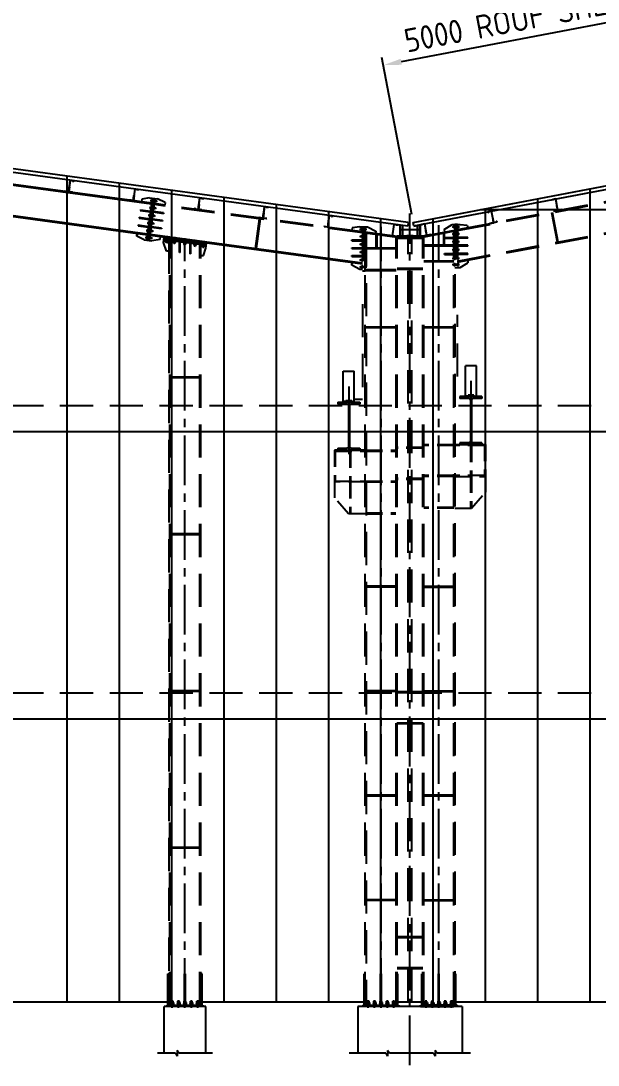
# Model space of a CAD drawing. Header units: millimetres. Extents: x -1055 to 11244, y -20673 to 2560.
# Drawn here: x 1347.6 to 1458, y 2239.3 to 2439.1 of the extents above; entities that cross this region are included whole.
import ezdxf

# ---------------------------------------------------------------- set-up
doc = ezdxf.new("R2010")
doc.units = ezdxf.units.MM
doc.linetypes.add('CENTER2', pattern=[28.575, 19.05, -3.175, 3.175, -3.175])
doc.linetypes.add('DASHED2', pattern=[9.525, 6.35, -3.175])
doc.layers.add('MAIN-1', color=7, linetype='Continuous')
doc.layers.add('MAIN-2', color=7, linetype='Continuous')
doc.styles.add('ACISOTS', font='isocp.shx')
doc.styles.get("Standard").update_dxf_attribs({"font": 'arial.ttf'})
doc.dimstyles.new('ISO-25', dxfattribs={"dimtxt": 4, "dimasz": 3.5, "dimexe": 1.5, "dimexo": 1.5, "dimgap": 1.5, "dimtad": 1, "dimtxsty": 'Standard', "dimcen": 0, "dimadec": 0, "dimazin": 0, "dimtfac": 1, "dimtmove": 0, "dimatfit": 3, "dimfxl": 1, "dimarcsym": 0})

# ---------------------------------------------------------------- blocks, each defined once
blk = doc.blocks.new('A$7E962D341D1C8')
for p, q in [((0, 921), (420.5, 921)), ((0, 921), (0, 884.4)), ((0, 884.4), (175.45, 884.4)), ((199.55, 860.3), (199.55, 60.7)), ((220.95, 860.3), (220.95, 60.7)), ((245.05, 884.4), (420.5, 884.4)), ((420.5, 921), (420.5, 884.4)), ((0, 36.6), (175.45, 36.6)), ((0, 36.6), (0, 0)), ((0, 0), (420.5, 0)), ((245.05, 36.6), (420.5, 36.6)), ((420.5, 36.6), (420.5, 0))]:
    blk.add_line(p, q)
at = {"extrusion": (0, 0, -1)}
for centre, start, end in [((-175.45, 860.3), 90, 180), ((-245.05, 860.3), 0, 90), ((-175.45, 60.7), 180, 270), ((-245.05, 60.7), 270, 0)]:
    blk.add_arc(centre, 24.1, start, end, dxfattribs=at)
blk = doc.blocks.new('A$7E962F10107A')
for p, q in [((60, 2.5), (60, 225)), ((60, 225), (122.5, 225)), ((62.5, 0), (62.5, 222.5)), ((62.5, 222.5), (120, 222.5)), ((120, 205), (120, 222.5)), ((120, 205), (122.5, 205)), ((122.5, 205), (122.5, 225)), ((0, 0), (0, 20)), ((0, 20), (2.5, 20)), ((0, 0), (62.5, 0)), ((2.5, 20), (2.5, 2.5)), ((2.5, 2.5), (60, 2.5))]:
    blk.add_line(p, q)
blk = doc.blocks.new('A$7E961A1012233E5')
for p, q in [((0, 0.53), (6.46, 0.53)), ((6.46, 0.53), (6.79, 1.06)), ((6.79, 1.06), (6.79, 0)), ((7.11, 0.53), (6.79, 0)), ((7.11, 0.53), (15.55, 0.53)), ((15.55, 0.53), (15.88, 1.06)), ((15.88, 1.06), (15.88, 0)), ((16.21, 0.53), (15.88, 0)), ((16.21, 0.53), (23.22, 0.53))]:
    blk.add_line(p, q)
blk = doc.blocks.new('A$7E96312C93C9')
at = {"layer": 'MAIN-1'}
for p, q in [((1, 46), (0, 44)), ((0, 44), (0, 23)), ((0, 23), (0, 2)), ((1, 0), (0, 2)), ((2, 46), (1, 46)), ((1, 46), (1, 46)), ((1, 46), (1, 46)), ((1, 46), (1, 46)), ((1, 46), (1, 46)), ((1, 46), (1, 46)), ((1, 46), (1, 46)), ((1, 42), (2, 43)), ((1, 41), (1, 42)), ((1, 40), (1, 41)), ((1, 38), (1, 40)), ((1, 37), (1, 38)), ((1, 36), (1, 37)), ((1, 35), (1, 36)), ((1, 34), (1, 35)), ((1, 33), (1, 34)), ((1, 32), (1, 33)), ((1, 31), (1, 32)), ((1, 29), (1, 31)), ((1, 28), (1, 29)), ((1, 27), (1, 28)), ((2, 26), (1, 27)), ((1, 19), (2, 20)), ((1, 18), (1, 19)), ((1, 17), (1, 18)), ((1, 15), (1, 17)), ((1, 14), (1, 15)), ((1, 13), (1, 14)), ((1, 12), (1, 13)), ((1, 11), (1, 12)), ((1, 10), (1, 11)), ((1, 9), (1, 10)), ((1, 8), (1, 9)), ((1, 6), (1, 8)), ((1, 5), (1, 6)), ((1, 4), (1, 5)), ((2, 3), (1, 4)), ((1, 0), (1, 0)), ((1, 0), (1, 0)), ((1, 0), (1, 0)), ((1, 0), (1, 0)), ((1, 0), (1, 0)), ((1, 0), (1, 0)), ((1, 0), (2, 0)), ((2, 45), (2, 46)), ((2, 46), (2, 46)), ((2, 46), (2, 46)), ((2, 46), (22, 46)), ((2, 43), (2, 45)), ((2, 24), (2, 26)), ((2, 23), (2, 24)), ((2, 23), (22, 23)), ((2, 22), (2, 23)), ((2, 20), (2, 22)), ((2, 1), (2, 3)), ((2, 0), (2, 1)), ((2, 0), (22, 0)), ((2, 0), (2, 0)), ((2, 0), (2, 0)), ((23, 46), (22, 46)), ((22, 46), (22, 46)), ((22, 46), (22, 46)), ((22, 46), (22, 45)), ((22, 45), (22, 43)), ((22, 43), (23, 42)), ((23, 27), (22, 26)), ((22, 26), (22, 24)), ((22, 24), (22, 23)), ((22, 23), (22, 22)), ((22, 22), (22, 20)), ((22, 20), (23, 19)), ((23, 4), (22, 3)), ((22, 3), (22, 1)), ((22, 1), (22, 0)), ((22, 0), (22, 0)), ((22, 0), (22, 0)), ((22, 0), (23, 0)), ((23, 46), (23, 46)), ((23, 46), (23, 46)), ((23, 46), (23, 46)), ((23, 46), (23, 46)), ((23, 46), (23, 46)), ((23, 46), (23, 46)), ((24, 44), (23, 46)), ((23, 42), (23, 41)), ((23, 41), (23, 40)), ((23, 40), (23, 38)), ((23, 38), (23, 37)), ((23, 37), (23, 36)), ((23, 36), (23, 35)), ((23, 35), (23, 34)), ((23, 34), (23, 33)), ((23, 33), (23, 32)), ((23, 32), (23, 31)), ((23, 31), (23, 29)), ((23, 29), (23, 28)), ((23, 28), (23, 27)), ((23, 19), (23, 18)), ((23, 18), (23, 17)), ((23, 17), (23, 15)), ((23, 15), (23, 14)), ((23, 14), (23, 13)), ((23, 13), (23, 12)), ((23, 12), (23, 11)), ((23, 11), (23, 10)), ((23, 10), (23, 9)), ((23, 9), (23, 8)), ((23, 8), (23, 6)), ((23, 6), (23, 5)), ((23, 5), (23, 4)), ((24, 2), (23, 0)), ((23, 0), (23, 0)), ((23, 0), (23, 0)), ((23, 0), (23, 0)), ((23, 0), (23, 0)), ((23, 0), (23, 0)), ((23, 0), (23, 0)), ((24, 23), (24, 44)), ((24, 2), (24, 23))]:
    blk.add_line(p, q, dxfattribs=at)
at = {"layer": 'MAIN-2'}
for p, q in [((2, 36), (0, 38)), ((0, 8), (2, 10)), ((2, 43), (1, 42)), ((1, 42), (1, 41)), ((1, 41), (1, 40)), ((1, 40), (1, 38)), ((1, 38), (1, 37)), ((1, 37), (1, 36)), ((1, 36), (1, 35)), ((1, 35), (1, 34)), ((1, 34), (1, 33)), ((1, 33), (1, 32)), ((1, 32), (1, 31)), ((1, 31), (1, 29)), ((1, 29), (1, 28)), ((1, 28), (1, 27)), ((1, 27), (2, 26)), ((2, 20), (1, 19)), ((1, 19), (1, 18)), ((1, 18), (1, 17)), ((1, 17), (1, 15)), ((1, 15), (1, 14)), ((1, 14), (1, 13)), ((1, 13), (1, 12)), ((1, 12), (1, 11)), ((1, 11), (1, 10)), ((1, 10), (1, 9)), ((1, 9), (1, 8)), ((1, 8), (1, 6)), ((1, 6), (1, 5)), ((1, 5), (1, 4)), ((1, 4), (2, 3)), ((2, 46), (2, 45)), ((2, 45), (2, 43)), ((2, 23), (2, 36)), ((22, 36), (2, 36)), ((2, 26), (2, 24)), ((2, 24), (2, 23)), ((2, 23), (2, 22)), ((2, 10), (2, 23)), ((2, 23), (22, 23)), ((2, 22), (2, 20)), ((22, 10), (2, 10)), ((2, 3), (2, 1)), ((2, 1), (2, 0)), ((22, 45), (22, 46)), ((22, 43), (22, 45)), ((23, 42), (22, 43)), ((24, 38), (22, 36)), ((22, 23), (22, 36)), ((22, 26), (23, 27)), ((22, 24), (22, 26)), ((22, 23), (22, 24)), ((22, 22), (22, 23)), ((22, 10), (22, 23)), ((22, 20), (22, 22)), ((23, 19), (22, 20)), ((22, 10), (24, 8)), ((22, 3), (23, 4)), ((22, 1), (22, 3)), ((22, 0), (22, 1)), ((23, 41), (23, 42)), ((23, 40), (23, 41)), ((23, 38), (23, 40)), ((23, 37), (23, 38)), ((23, 36), (23, 37)), ((23, 35), (23, 36)), ((23, 34), (23, 35)), ((23, 33), (23, 34)), ((23, 32), (23, 33)), ((23, 31), (23, 32)), ((23, 29), (23, 31)), ((23, 28), (23, 29)), ((23, 27), (23, 28)), ((23, 18), (23, 19)), ((23, 17), (23, 18)), ((23, 15), (23, 17)), ((23, 14), (23, 15)), ((23, 13), (23, 14)), ((23, 12), (23, 13)), ((23, 11), (23, 12)), ((23, 10), (23, 11)), ((23, 9), (23, 10)), ((23, 8), (23, 9)), ((23, 6), (23, 8)), ((23, 5), (23, 6)), ((23, 4), (23, 5))]:
    blk.add_line(p, q, dxfattribs=at)
blk = doc.blocks.new('A$7E961A102143C')
for p, q in [((1.29, 0.53), (1.29, 9.5)), ((9.29, 0.53), (9.29, 9.5)), ((0, 0.53), (6.46, 0.53)), ((6.46, 0.53), (6.79, 1.06)), ((6.79, 1.06), (6.79, 0)), ((7.11, 0.53), (6.79, 0)), ((7.11, 0.53), (10.57, 0.53))]:
    blk.add_line(p, q)
blk = doc.blocks.new('A$7E964C333BE')
for p, q in [((0, 0), (0, 1.5)), ((0, 1.5), (2, 1.5)), ((0, 0), (0.12, 0)), ((2, 1.38), (0.12, 1.38)), ((0.12, 0), (0.12, 1.38)), ((2, 1.5), (2, 1.38))]:
    blk.add_line(p, q)
blk = doc.blocks.new('A$7E9618111B23AC')
at = {"layer": 'MAIN-1'}
for p, q in [((0, 15), (4, 16)), ((0, 15), (1, 15)), ((0, 1), (0, 15)), ((1, 1), (0, 1)), ((4, 0), (0, 1)), ((1, 15), (1, 15)), ((1, 15), (1, 15)), ((1, 15), (2, 15)), ((2, 1), (1, 1)), ((1, 1), (1, 1)), ((1, 1), (1, 1)), ((2, 15), (2, 15)), ((2, 15), (3, 15)), ((3, 1), (2, 1)), ((2, 1), (2, 1)), ((3, 15), (3, 15)), ((3, 15), (4, 15)), ((4, 1), (3, 1)), ((3, 1), (3, 1)), ((31, 16), (4, 16)), ((4, 15), (4, 15)), ((4, 15), (5, 15)), ((5, 1), (4, 1)), ((4, 1), (4, 1)), ((4, 0), (31, 0)), ((5, 15), (5, 15)), ((5, 15), (5, 15)), ((5, 15), (6, 15)), ((6, 1), (5, 1)), ((5, 1), (5, 1)), ((5, 1), (5, 1)), ((6, 15), (6, 15)), ((6, 15), (7, 15)), ((7, 1), (6, 1)), ((6, 1), (6, 1)), ((7, 15), (7, 15)), ((7, 15), (8, 15)), ((8, 1), (7, 1)), ((7, 1), (7, 1)), ((8, 15), (8, 15)), ((8, 15), (9, 15)), ((9, 1), (8, 1)), ((8, 1), (8, 1)), ((9, 1), (9, 15)), ((9, 15), (10, 15)), ((10, 1), (9, 1)), ((10, 15), (11, 15)), ((11, 1), (10, 1)), ((11, 15), (12, 15)), ((12, 1), (11, 1)), ((12, 15), (13, 15)), ((13, 1), (12, 1)), ((13, 15), (13, 15)), ((13, 15), (14, 15)), ((14, 1), (13, 1)), ((13, 1), (13, 1)), ((14, 15), (15, 15)), ((15, 1), (14, 1)), ((15, 15), (16, 15)), ((16, 1), (15, 1)), ((16, 15), (17, 15)), ((17, 1), (16, 1)), ((17, 15), (18, 15)), ((18, 1), (17, 1)), ((18, 15), (19, 15)), ((19, 1), (18, 1)), ((19, 15), (19, 15)), ((19, 15), (20, 15)), ((20, 1), (19, 1)), ((19, 1), (19, 1)), ((20, 15), (21, 15)), ((21, 1), (20, 1)), ((21, 15), (22, 15)), ((22, 1), (21, 1)), ((22, 15), (23, 15)), ((23, 1), (22, 1)), ((23, 15), (24, 15)), ((24, 1), (23, 1)), ((24, 15), (25, 15)), ((25, 1), (24, 1)), ((25, 15), (26, 15)), ((26, 1), (25, 1)), ((26, 15), (26, 15)), ((26, 15), (27, 15)), ((26, 1), (26, 15)), ((27, 1), (26, 1)), ((26, 1), (26, 1)), ((27, 15), (27, 15)), ((27, 15), (28, 15)), ((28, 1), (27, 1)), ((27, 1), (27, 1)), ((28, 15), (28, 15)), ((28, 15), (29, 15)), ((29, 1), (28, 1)), ((28, 1), (28, 1)), ((29, 15), (29, 15)), ((29, 15), (30, 15)), ((30, 1), (29, 1)), ((29, 1), (29, 1)), ((30, 15), (30, 15)), ((30, 15), (31, 15)), ((31, 1), (30, 1)), ((30, 1), (30, 1)), ((31, 16), (35, 15)), ((31, 15), (31, 15)), ((31, 15), (31, 15)), ((31, 15), (32, 15)), ((35, 1), (31, 0)), ((32, 1), (31, 1)), ((31, 1), (31, 1)), ((31, 1), (31, 1)), ((32, 15), (32, 15)), ((32, 15), (33, 15)), ((33, 1), (32, 1)), ((32, 1), (32, 1)), ((33, 15), (33, 15)), ((33, 15), (34, 15)), ((34, 1), (33, 1)), ((33, 1), (33, 1)), ((34, 15), (34, 15)), ((34, 15), (35, 15)), ((35, 1), (34, 1)), ((34, 1), (34, 1)), ((35, 1), (35, 15))]:
    blk.add_line(p, q, dxfattribs=at)
at = {"layer": 'MAIN-2'}
for p, q in [((1, 15), (0, 15)), ((0, 1), (1, 1)), ((2, 15), (1, 15)), ((1, 15), (1, 15)), ((1, 15), (1, 15)), ((1, 1), (1, 1)), ((1, 1), (1, 1)), ((1, 1), (2, 1)), ((3, 15), (2, 15)), ((2, 15), (2, 15)), ((2, 1), (2, 1)), ((2, 1), (3, 1)), ((4, 15), (3, 15)), ((3, 15), (3, 15)), ((3, 1), (3, 1)), ((3, 1), (4, 1)), ((5, 15), (4, 15)), ((4, 15), (4, 15)), ((4, 1), (4, 1)), ((4, 1), (5, 1)), ((6, 15), (5, 15)), ((5, 15), (5, 15)), ((5, 15), (5, 15)), ((5, 1), (5, 1)), ((5, 1), (5, 1)), ((5, 1), (6, 1)), ((7, 15), (6, 15)), ((6, 15), (6, 15)), ((6, 1), (6, 1)), ((6, 1), (7, 1)), ((9, 15), (7, 16)), ((8, 15), (7, 15)), ((7, 15), (7, 15)), ((7, 0), (9, 1)), ((7, 1), (7, 1)), ((7, 1), (8, 1)), ((9, 15), (8, 15)), ((8, 15), (8, 15)), ((8, 1), (8, 1)), ((8, 1), (9, 1)), ((26, 15), (9, 15)), ((9, 1), (9, 15)), ((10, 15), (9, 15)), ((9, 15), (26, 15)), ((9, 1), (9, 15)), ((26, 1), (9, 1)), ((9, 1), (10, 1)), ((9, 1), (26, 1)), ((11, 15), (10, 15)), ((10, 1), (11, 1)), ((12, 15), (11, 15)), ((11, 1), (12, 1)), ((13, 15), (12, 15)), ((12, 1), (13, 1)), ((14, 15), (13, 15)), ((13, 15), (13, 15)), ((13, 1), (13, 1)), ((13, 1), (14, 1)), ((15, 15), (14, 15)), ((14, 1), (15, 1)), ((16, 15), (15, 15)), ((15, 1), (16, 1)), ((17, 15), (16, 15)), ((16, 1), (17, 1)), ((18, 15), (17, 15)), ((17, 1), (18, 1)), ((19, 15), (18, 15)), ((18, 1), (19, 1)), ((20, 15), (19, 15)), ((19, 15), (19, 15)), ((19, 1), (19, 1)), ((19, 1), (20, 1)), ((21, 15), (20, 15)), ((20, 1), (21, 1)), ((22, 15), (21, 15)), ((21, 1), (22, 1)), ((23, 15), (22, 15)), ((22, 1), (23, 1)), ((24, 15), (23, 15)), ((23, 1), (24, 1)), ((25, 15), (24, 15)), ((24, 1), (25, 1)), ((26, 15), (25, 15)), ((25, 1), (26, 1)), ((27, 16), (26, 15)), ((26, 15), (26, 1)), ((27, 15), (26, 15)), ((26, 15), (26, 15)), ((26, 1), (26, 15)), ((26, 1), (27, 0)), ((26, 1), (26, 1)), ((26, 1), (27, 1)), ((28, 15), (27, 15)), ((27, 15), (27, 15)), ((27, 1), (27, 1)), ((27, 1), (28, 1)), ((29, 15), (28, 15)), ((28, 15), (28, 15)), ((28, 1), (28, 1)), ((28, 1), (29, 1)), ((30, 15), (29, 15)), ((29, 15), (29, 15)), ((29, 1), (29, 1)), ((29, 1), (30, 1)), ((31, 15), (30, 15)), ((30, 15), (30, 15)), ((30, 1), (30, 1)), ((30, 1), (31, 1)), ((32, 15), (31, 15)), ((31, 15), (31, 15)), ((31, 15), (31, 15)), ((31, 1), (31, 1)), ((31, 1), (31, 1)), ((31, 1), (32, 1)), ((33, 15), (32, 15)), ((32, 15), (32, 15)), ((32, 1), (32, 1)), ((32, 1), (33, 1)), ((34, 15), (33, 15)), ((33, 15), (33, 15)), ((33, 1), (33, 1)), ((33, 1), (34, 1)), ((35, 15), (34, 15)), ((34, 15), (34, 15)), ((34, 1), (34, 1)), ((34, 1), (35, 1))]:
    blk.add_line(p, q, dxfattribs=at)
blk = doc.blocks.new('A$7E9618112B2D312')
at = {"layer": 'MAIN-1'}
for p, q in [((0, 32), (1, 35)), ((0, 32), (0, 33)), ((0, 33), (1, 33)), ((0, 31), (0, 32)), ((0, 32), (0, 32)), ((0, 32), (0, 32)), ((0, 32), (0, 30)), ((0, 30), (0, 31)), ((0, 31), (0, 31)), ((0, 30), (0, 17)), ((0, 29), (0, 30)), ((0, 30), (0, 30)), ((0, 28), (0, 29)), ((0, 29), (0, 29)), ((0, 29), (0, 29)), ((1, 27), (0, 28)), ((0, 28), (0, 28)), ((0, 22), (1, 23)), ((0, 21), (0, 22)), ((0, 20), (0, 21)), ((0, 21), (0, 21)), ((0, 19), (0, 20)), ((0, 18), (0, 19)), ((0, 17), (0, 18)), ((0, 16), (0, 17)), ((0, 17), (0, 4)), ((0, 15), (0, 16)), ((0, 16), (0, 16)), ((0, 14), (0, 15)), ((0, 13), (0, 14)), ((0, 12), (0, 13)), ((1, 11), (0, 12)), ((0, 6), (0, 7)), ((0, 7), (1, 7)), ((0, 5), (0, 6)), ((0, 6), (0, 6)), ((0, 6), (0, 6)), ((0, 4), (0, 5)), ((0, 5), (0, 5)), ((0, 4), (0, 2)), ((0, 3), (0, 4)), ((0, 4), (0, 4)), ((0, 2), (0, 3)), ((0, 3), (0, 3)), ((0, 3), (0, 3)), ((1, 0), (0, 2)), ((1, 1), (0, 2)), ((0, 2), (0, 2)), ((1, 34), (1, 35)), ((12, 35), (1, 35)), ((1, 33), (1, 34)), ((1, 34), (1, 34)), ((1, 26), (1, 27)), ((1, 27), (1, 27)), ((1, 25), (1, 26)), ((1, 26), (1, 26)), ((12, 26), (1, 26)), ((1, 24), (1, 25)), ((1, 23), (1, 24)), ((1, 10), (1, 11)), ((1, 11), (1, 11)), ((1, 9), (1, 10)), ((1, 8), (1, 9)), ((12, 9), (1, 9)), ((1, 7), (1, 8)), ((1, 8), (1, 8)), ((1, 0), (1, 1)), ((1, 1), (1, 1)), ((1, 0), (1, 0)), ((12, 0), (1, 0)), ((12, 26), (12, 35)), ((12, 31), (12, 32)), ((12, 31), (12, 31)), ((12, 31), (12, 3)), ((12, 31), (12, 3)), ((12, 9), (12, 26)), ((12, 0), (12, 9)), ((12, 3), (12, 3)), ((12, 3), (12, 3)), ((14, 27), (13, 27)), ((13, 27), (13, 17)), ((13, 17), (13, 7)), ((13, 7), (14, 7)), ((15, 26), (14, 27)), ((14, 27), (14, 7)), ((14, 7), (15, 9)), ((101, 27), (15, 27)), ((15, 27), (15, 7)), ((15, 7), (101, 7)), ((102, 26), (101, 27)), ((101, 27), (101, 7)), ((101, 7), (102, 9)), ((102, 26), (102, 9))]:
    blk.add_line(p, q, dxfattribs=at)
for centre, start, end in [((13, 28), 180, 270), ((13, 7), 90, 180)]:
    blk.add_arc(centre, 0.8, start, end, dxfattribs=at)
at = {"layer": 'MAIN-2'}
for p, q in [((1, 33), (0, 33)), ((0, 33), (0, 32)), ((0, 32), (0, 32)), ((0, 32), (0, 32)), ((0, 32), (0, 31)), ((0, 31), (0, 31)), ((0, 31), (0, 30)), ((0, 30), (0, 30)), ((0, 30), (0, 29)), ((0, 29), (0, 29)), ((0, 29), (0, 29)), ((0, 29), (0, 28)), ((0, 28), (0, 28)), ((0, 28), (1, 27)), ((1, 23), (0, 22)), ((0, 22), (0, 21)), ((0, 21), (0, 21)), ((0, 21), (0, 20)), ((0, 20), (0, 19)), ((0, 19), (0, 18)), ((0, 18), (0, 17)), ((0, 17), (0, 16)), ((0, 16), (0, 16)), ((0, 16), (0, 15)), ((0, 15), (0, 14)), ((0, 14), (0, 13)), ((0, 13), (0, 12)), ((0, 12), (1, 11)), ((1, 7), (0, 7)), ((0, 7), (0, 6)), ((0, 6), (0, 6)), ((0, 6), (0, 6)), ((0, 6), (0, 5)), ((0, 5), (0, 5)), ((0, 5), (0, 4)), ((0, 4), (0, 4)), ((0, 4), (0, 3)), ((0, 3), (0, 3)), ((0, 3), (0, 3)), ((0, 3), (0, 2)), ((0, 2), (0, 2)), ((0, 2), (1, 1)), ((1, 35), (1, 34)), ((1, 34), (1, 34)), ((1, 34), (1, 33)), ((1, 27), (1, 27)), ((1, 27), (1, 26)), ((1, 26), (1, 26)), ((1, 26), (1, 25)), ((12, 26), (1, 26)), ((1, 25), (1, 24)), ((1, 24), (1, 23)), ((1, 11), (1, 11)), ((1, 11), (1, 10)), ((1, 10), (1, 9)), ((1, 9), (1, 8)), ((12, 9), (1, 9)), ((1, 8), (1, 8)), ((1, 8), (1, 7)), ((1, 1), (1, 1)), ((1, 1), (1, 0)), ((1, 0), (1, 0)), ((12, 3), (12, 31)), ((13, 17), (13, 27)), ((13, 7), (13, 17)), ((14, 7), (14, 27)), ((101, 7), (101, 27))]:
    blk.add_line(p, q, dxfattribs=at)
blk = doc.blocks.new('A$7E9618112DD2D8')
for points in [[(16, 0), (12, 0), (12, 37), (16, 37)], [(69, 0), (66, 0), (66, 37), (69, 37)]]:
    blk.add_lwpolyline(points, close=True)
blk.add_blockref('A$7E9618112B2D312', (0, 1))
at = {"rotation": 90}
blk.add_blockref('A$7E9618111B23AC', (85, 1), dxfattribs=at)
blk = doc.blocks.new('A$7E96199382A383')
at = {"color": 3, "linetype": 'CENTER2', "ltscale": 0.25}
blk.add_line((1.21, 0.19), (0, 0.19), dxfattribs=at)
at = {"xscale": 0.01, "yscale": 0.01, "zscale": 0.01}
blk.add_blockref('A$7E9618112DD2D8', (0.09, 0), dxfattribs=at)
blk = doc.blocks.new('*D28813')
at = {"color": 0, "lineweight": -2}
for p, q in [((1471.48, 2411.34), (1465.75, 2441.41)), ((1462.6, 2439.28), (1420.36, 2431.24)), ((1422.36, 2401.99), (1416.64, 2432.06))]:
    blk.add_line(p, q, dxfattribs=at)
at = {"color": 0}
for points in [[(1462.71, 2438.71), (1462.49, 2439.86), (1466.03, 2439.94)], [(1420.25, 2431.81), (1420.46, 2430.67), (1416.92, 2430.59)]]:
    blk.add_solid(points, dxfattribs=at)
at = {"layer": 'Defpoints', "color": 0}
for p in [(1416.92, 2430.59), (1471.76, 2409.87), (1422.64, 2400.52)]:
    blk.add_point(p, dxfattribs=at)
at = {"color": 0, "insert": (1443.26, 2439.42), "char_height": 4.5, "attachment_point": 5, "rotation": 10.7807, "style": 'ACISOTS'}
blk.add_mtext('5000 ROOF SHEET', dxfattribs=at)

msp = doc.modelspace()

# ---------------------------------------------------------------- linework, layer by layer
for p, q in [((1421.689771, 2400.465533), (1274.484783, 2420.492496)), ((1421.600197, 2399.771287), (1274.484783, 2419.786693)), ((1372.607801, 2403.973837), (1274.732424, 2417.290018)), ((1372.633482, 2404.162598), (1274.734783, 2417.481952)), ((1371.833935, 2398.285838), (1274.734783, 2411.496412)), ((1371.808253, 2398.097077), (1274.734783, 2411.304157)), ((1370.718909, 2404.926895), (1370.651634, 2404.431441)), ((1372.217559, 2405.227996), (1370.72154, 2404.945264)), ((1371.673443, 2397.106206), (1372.768258, 2405.153219)), ((1371.921161, 2397.072503), (1373.015985, 2405.119582)), ((1372.168879, 2397.038801), (1373.263712, 2405.085944)), ((1372.217559, 2405.227996), (1373.703919, 2405.026171)), ((1372.713012, 2405.160721), (1373.208466, 2405.093446)), ((1375.178066, 2404.321007), (1373.703919, 2405.026171)), ((1375.177988, 2404.319937), (1375.110389, 2403.824527)), ((1370.448769, 2402.940363), (1370.427199, 2402.781823)), ((1370.427199, 2402.781823), (1372.408942, 2402.512203)), ((1370.448769, 2402.940363), (1372.430511, 2402.670742)), ((1374.88612, 2402.175176), (1372.904377, 2402.444797)), ((1374.90769, 2402.333716), (1372.925947, 2402.603337)), ((1374.90769, 2402.333716), (1374.88612, 2402.175176)), ((1370.051051, 2400.017094), (1370.029481, 2399.858554)), ((1370.029481, 2399.858554), (1372.011224, 2399.588933)), ((1370.051051, 2400.017094), (1372.032794, 2399.747473)), ((1370.24991, 2401.478728), (1370.22834, 2401.320189)), ((1370.22834, 2401.320189), (1372.210083, 2401.050568)), ((1370.24991, 2401.478728), (1372.231653, 2401.209108)), ((1374.509972, 2399.410447), (1372.528229, 2399.680068)), ((1374.687261, 2400.713542), (1372.705519, 2400.983163)), ((1374.708831, 2400.872081), (1372.727088, 2401.141702)), ((1374.708831, 2400.872081), (1374.687261, 2400.713542)), ((1392.47931, 2395.511199), (1393.250965, 2401.182946)), ((1392.63785, 2395.489629), (1393.409504, 2401.161376)), ((1419.915534, 2400.000489), (1419.912163, 2399.975718)), ((1420.090912, 2399.951398), (1419.912163, 2399.975718)), ((1420.090912, 2399.951398), (1420.090912, 2397.870506)), ((1420.120912, 2399.972547), (1420.120912, 2397.900506)), ((1423.918653, 2400.046469), (1424.123479, 2400.08547)), ((1423.918653, 2400.046469), (1423.918653, 2397.900506)), ((1423.948653, 2400.022182), (1424.123479, 2400.05547)), ((1423.948653, 2400.022182), (1423.948653, 2397.870506)), ((1424.123479, 2400.05547), (1424.117966, 2400.084421)), ((1369.755811, 2397.847048), (1369.826511, 2398.366698)), ((1369.823217, 2398.342492), (1369.755811, 2397.847048)), ((1369.755811, 2397.847048), (1369.823216, 2398.342483)), ((1371.177494, 2397.173681), (1369.755811, 2397.847048)), ((1412.924083, 2392.50317), (1372.303689, 2398.029672)), ((1412.924083, 2392.695425), (1372.32937, 2398.218433)), ((1374.488402, 2399.251907), (1372.50666, 2399.521528)), ((1374.218027, 2397.264616), (1374.285432, 2397.760051)), ((1374.509972, 2399.410447), (1374.488402, 2399.251907)), ((1423.918653, 2399.112735), (1420.120912, 2399.112735)), ((1423.918653, 2399.087735), (1420.120912, 2399.087735)), ((1422.619783, 2397.930506), (1421.419783, 2397.930506)), ((1421.419783, 2397.905506), (1421.419783, 2397.930506)), ((1422.619783, 2397.905506), (1422.619783, 2397.930506)), ((1371.177494, 2397.173681), (1372.663801, 2396.971465)), ((1374.218027, 2397.264616), (1372.664314, 2396.971396)), ((1374.865806, 2396.671877), (1375.000617, 2397.662749)), ((1375.424083, 2395.032503), (1374.865806, 2396.671877)), ((1383.036354, 2396.064861), (1374.933211, 2397.167313)), ((1383.070057, 2396.312579), (1374.966914, 2397.415031)), ((1377.925079, 2394.732081), (1377.925079, 2396.732081)), ((1378.085079, 2396.732081), (1377.925079, 2396.732081)), ((1378.085079, 2394.732081), (1378.085079, 2396.732081)), ((1379.884487, 2396.464641), (1379.884487, 2394.464641)), ((1379.884487, 2396.464641), (1380.044487, 2396.464641)), ((1380.044487, 2396.464641), (1380.044487, 2394.464641)), ((1382.968949, 2395.569425), (1383.103759, 2396.560297)), ((1421.669783, 2397.402744), (1422.369783, 2397.402744)), ((1375.924083, 2395.032503), (1375.424083, 2395.032503)), ((1378.085079, 2394.732081), (1377.925079, 2394.732081)), ((1380.044487, 2394.464641), (1379.884487, 2394.464641)), ((1382.045483, 2394.199671), (1382.545483, 2394.199671)), ((1382.545483, 2394.199671), (1382.968949, 2395.569425)), ((1375.728083, 2251.29247), (1332.241483, 2251.29247)), ((1382.984783, 2250.49247), (1374.984783, 2250.49247)), ((1413.253783, 2251.29247), (1382.241483, 2251.29247)), ((1412.019783, 2250.49247), (1412.019783, 2241.520226)), ((1432.019783, 2250.49247), (1412.019783, 2250.49247)), ((1424.298083, 2251.29247), (1419.715783, 2251.29247)), ((1461.823783, 2251.29247), (1430.811483, 2251.29247)), ((1432.019783, 2250.49247), (1432.019783, 2241.520226))]:
    msp.add_line(p, q)
at = {"color": 2}
for p, q in [((1422.642893, 2400.516128), (1527.554783, 2420.492496)), ((1422.773828, 2399.828482), (1527.554783, 2419.779919))]:
    msp.add_line(p, q, dxfattribs=at)
at = {"color": 2, "linetype": 'DASHED2'}
for p, q in [((1431.115483, 2399.126399), (1527.304783, 2417.441891)), ((1431.115483, 2398.932476), (1527.304783, 2417.247968)), ((1431.115483, 2393.08894), (1527.304783, 2411.404432)), ((1431.115483, 2392.895017), (1527.304783, 2411.210509)), ((1412.924083, 2398.680965), (1372.8812, 2404.128895)), ((1412.924083, 2398.48871), (1373.103236, 2403.906432)), ((1412.924083, 2398.680965), (1373.128918, 2404.095193)), ((1422.019783, 2399.370506), (1422.019783, 2402.223169)), ((1450.212662, 2396.725251), (1449.138919, 2402.364335)), ((1450.369838, 2396.755179), (1449.296095, 2402.394263)), ((1412.424083, 2399.680965), (1410.991488, 2399.448505)), ((1412.424083, 2399.680965), (1412.924083, 2399.680965)), ((1412.924083, 2399.680965), (1412.924083, 2391.227017)), ((1412.924083, 2399.680965), (1413.424083, 2399.680965)), ((1412.924083, 2399.680965), (1413.424083, 2399.680965)), ((1413.174083, 2399.680965), (1413.174083, 2391.227017)), ((1413.424083, 2391.227017), (1413.424083, 2399.680965)), ((1413.424083, 2399.680965), (1413.924083, 2399.680965)), ((1413.924083, 2399.680965), (1415.473231, 2398.838753)), ((1420.590912, 2399.908603), (1420.590912, 2397.870506)), ((1420.620912, 2399.904521), (1420.620912, 2397.900506)), ((1421.689771, 2400.465533), (1421.600197, 2399.771287)), ((1422.773828, 2399.828482), (1422.642893, 2400.516128)), ((1422.773828, 2399.828482), (1424.123479, 2400.08547)), ((1422.773828, 2399.798482), (1424.123479, 2400.05547)), ((1423.418653, 2399.926976), (1423.418653, 2397.900506)), ((1423.448653, 2399.926976), (1423.448653, 2397.870506)), ((1428.557257, 2399.143375), (1430.115483, 2400.126399)), ((1430.115483, 2400.126399), (1430.615483, 2400.126399)), ((1430.615483, 2400.126399), (1430.615483, 2250.74247)), ((1431.115483, 2400.126399), (1430.615483, 2400.126399)), ((1430.865483, 2400.126399), (1430.865483, 2391.942447)), ((1430.865483, 2400.094793), (1430.865483, 2391.895017)), ((1431.115483, 2400.126399), (1431.115483, 2391.895017)), ((1431.115483, 2400.126399), (1431.615483, 2400.126399)), ((1431.615483, 2400.126399), (1432.986658, 2399.986781)), ((1432.986658, 2399.986781), (1433.080183, 2399.495606)), ((1432.986658, 2399.986781), (1433.080183, 2399.495606)), ((1410.991488, 2399.448505), (1410.924083, 2398.953069)), ((1419.545483, 2397.780107), (1413.424083, 2398.612938)), ((1413.424083, 2250.74247), (1413.424083, 2398.612938)), ((1413.424083, 2398.451464), (1413.445652, 2398.610004)), ((1419.545483, 2397.618633), (1413.424083, 2398.451464)), ((1413.622783, 2398.424431), (1413.622783, 2250.74247)), ((1415.473231, 2398.838753), (1415.405826, 2398.343317)), ((1415.522783, 2398.144163), (1415.522783, 2395.655545)), ((1415.682783, 2398.144163), (1415.522783, 2398.144163)), ((1415.682783, 2398.144163), (1415.682783, 2395.655545)), ((1424.494083, 2397.870506), (1419.545483, 2397.870506)), ((1419.545483, 2250.74247), (1419.545483, 2397.870506)), ((1423.418653, 2397.900506), (1420.620912, 2397.900506)), ((1421.669783, 2251.557771), (1421.669783, 2397.880506)), ((1422.369783, 2251.557771), (1422.369783, 2397.880506)), ((1424.494083, 2397.865612), (1430.585555, 2399.025495)), ((1424.494083, 2397.702738), (1430.615483, 2398.868319)), ((1424.494083, 2250.74247), (1424.494083, 2397.870506)), ((1424.494083, 2397.865612), (1424.524011, 2397.708436)), ((1424.684583, 2250.74247), (1424.684583, 2397.739011)), ((1428.429783, 2398.452138), (1428.429783, 2396.131011)), ((1428.429783, 2398.452138), (1428.589783, 2398.452138)), ((1428.557257, 2399.143375), (1428.650782, 2398.6522)), ((1428.589783, 2398.452138), (1428.589783, 2396.131011)), ((1430.424983, 2250.74247), (1430.424983, 2398.832046)), ((1430.615483, 2398.868319), (1430.585555, 2399.025495)), ((1375.924083, 2397.032503), (1375.924083, 2250.74247)), ((1376.114583, 2250.74247), (1376.114583, 2397.006585)), ((1381.854983, 2250.74247), (1381.854983, 2396.225589)), ((1382.045483, 2250.74247), (1382.045483, 2396.199671)), ((1410.924083, 2397.162696), (1412.924083, 2397.162696)), ((1410.924083, 2397.002696), (1410.924083, 2397.162696)), ((1410.924083, 2397.002696), (1412.924083, 2397.002696)), ((1419.354983, 2250.74247), (1419.354983, 2397.644551)), ((1424.494083, 2397.618633), (1419.545483, 2397.618633)), ((1424.494083, 2397.428133), (1419.545483, 2397.428133)), ((1430.424983, 2396.131011), (1424.692783, 2396.131011)), ((1430.424983, 2396.131011), (1424.692783, 2396.131011)), ((1430.424983, 2395.971011), (1424.692783, 2395.971011)), ((1430.424983, 2395.971011), (1424.692783, 2395.971011)), ((1428.589783, 2397.650365), (1430.615483, 2397.650365)), ((1428.589783, 2397.490365), (1430.615483, 2397.490365)), ((1433.115483, 2397.650365), (1431.115483, 2397.650365)), ((1433.115483, 2397.490365), (1431.115483, 2397.490365)), ((1433.115483, 2396.131011), (1431.115483, 2396.131011)), ((1433.115483, 2396.131011), (1431.115483, 2396.131011)), ((1433.115483, 2395.971011), (1431.115483, 2395.971011)), ((1433.115483, 2395.971011), (1431.115483, 2395.971011)), ((1433.115483, 2397.490365), (1433.115483, 2397.650365)), ((1433.115483, 2395.971011), (1433.115483, 2396.131011)), ((1433.115483, 2395.971011), (1433.115483, 2396.131011)), ((1410.924083, 2395.659042), (1412.924083, 2395.659042)), ((1410.924083, 2395.499042), (1410.924083, 2395.659042)), ((1410.924083, 2395.499042), (1412.924083, 2395.499042)), ((1410.924083, 2394.155367), (1412.924083, 2394.155367)), ((1410.924083, 2393.995367), (1410.924083, 2394.155367)), ((1410.924083, 2393.995367), (1412.924083, 2393.995367)), ((1413.424083, 2395.655545), (1419.354983, 2395.655545)), ((1413.424083, 2395.495545), (1419.354983, 2395.495545)), ((1428.615483, 2394.528549), (1430.615483, 2394.528549)), ((1428.615483, 2394.368549), (1428.615483, 2394.528549)), ((1428.615483, 2394.368549), (1430.615483, 2394.368549)), ((1433.115483, 2394.528549), (1431.115483, 2394.528549)), ((1433.115483, 2394.368549), (1431.115483, 2394.368549)), ((1433.115483, 2394.368549), (1433.115483, 2394.528549)), ((1410.878804, 2392.305792), (1410.94234, 2392.772791)), ((1412.424083, 2391.50317), (1410.878804, 2392.305792)), ((1424.494083, 2391.687733), (1419.545483, 2391.687733)), ((1430.424983, 2393.118556), (1424.692783, 2393.118556)), ((1430.424983, 2393.118556), (1424.692783, 2393.118556)), ((1430.424983, 2392.958556), (1424.692783, 2392.958556)), ((1430.424983, 2392.958556), (1424.692783, 2392.958556)), ((1430.615483, 2391.895017), (1431.115483, 2391.895017)), ((1431.115483, 2391.895017), (1431.615483, 2391.895017)), ((1431.615483, 2391.895017), (1433.080183, 2392.769118)), ((1433.080183, 2393.269118), (1433.080183, 2392.769118)), ((1412.924083, 2391.50317), (1412.424083, 2391.50317)), ((1412.924083, 2391.227017), (1413.424083, 2391.227017)), ((1413.424083, 2391.483521), (1419.354983, 2391.483521)), ((1413.424083, 2391.323521), (1419.354983, 2391.323521)), ((1424.494083, 2391.497233), (1419.545483, 2391.497233)), ((1412.923083, 2384.88247), (1412.923083, 2366.71247)), ((1431.090783, 2371.00247), (1431.090783, 2382.80247)), ((1419.346783, 2380.49247), (1413.622783, 2380.49247)), ((1419.346783, 2380.33247), (1413.622783, 2380.33247)), ((1430.416783, 2380.49247), (1424.692783, 2380.49247)), ((1430.416783, 2380.33247), (1424.692783, 2380.33247)), ((1409.271583, 2366.22247), (1409.271583, 2372.04347)), ((1409.271583, 2372.04347), (1411.371583, 2372.04347)), ((1411.371583, 2366.22247), (1411.371583, 2372.04347)), ((1432.642283, 2367.27247), (1432.642283, 2373.09347)), ((1434.742283, 2373.09347), (1432.642283, 2373.09347)), ((1434.742283, 2367.27247), (1434.742283, 2373.09347)), ((1381.854983, 2370.90247), (1376.114583, 2370.90247)), ((1381.854983, 2370.74247), (1376.114583, 2370.74247)), ((1433.692283, 2370.180848), (1433.692283, 2357.257741)), ((1410.347283, 2369.113453), (1410.347283, 2356.190346)), ((1409.771583, 2366.22247), (1409.271583, 2366.22247)), ((1411.156083, 2366.12247), (1409.487083, 2366.12247)), ((1409.771583, 2366.22247), (1409.771583, 2366.42247)), ((1409.771583, 2366.42247), (1410.871583, 2366.42247)), ((1410.871583, 2366.22247), (1410.871583, 2366.42247)), ((1410.871583, 2366.22247), (1411.371583, 2366.22247)), ((1411.371583, 2366.71247), (1412.923083, 2366.71247)), ((1433.142283, 2367.27247), (1432.642283, 2367.27247)), ((1433.142283, 2367.27247), (1433.142283, 2367.47247)), ((1434.242283, 2367.47247), (1433.142283, 2367.47247)), ((1434.242283, 2367.27247), (1434.242283, 2367.47247)), ((1434.242283, 2367.27247), (1434.742283, 2367.27247)), ((1381.854983, 2340.90247), (1376.114583, 2340.90247)), ((1381.854983, 2340.74247), (1376.114583, 2340.74247)), ((1419.346783, 2330.90247), (1413.622783, 2330.90247)), ((1419.346783, 2330.74247), (1413.622783, 2330.74247)), ((1424.692783, 2330.90247), (1430.416783, 2330.90247)), ((1424.692783, 2330.74247), (1430.416783, 2330.74247)), ((1381.854983, 2310.90247), (1376.114583, 2310.90247)), ((1381.854983, 2310.74247), (1376.114583, 2310.74247)), ((1419.346783, 2310.90247), (1413.622783, 2310.90247)), ((1419.346783, 2310.74247), (1413.622783, 2310.74247)), ((1424.519783, 2310.66352), (1419.519783, 2310.66352)), ((1424.519783, 2310.49052), (1419.519783, 2310.49052)), ((1424.692783, 2310.90247), (1430.416783, 2310.90247)), ((1424.692783, 2310.74247), (1430.416783, 2310.74247)), ((1424.519783, 2304.71512), (1419.519783, 2304.71512)), ((1424.519783, 2304.54212), (1419.519783, 2304.54212)), ((1419.354983, 2290.90247), (1413.630983, 2290.90247)), ((1419.354983, 2290.74247), (1413.630983, 2290.74247)), ((1430.416783, 2290.90247), (1424.692783, 2290.90247)), ((1430.416783, 2290.74247), (1424.692783, 2290.74247)), ((1381.854983, 2280.90247), (1376.114583, 2280.90247)), ((1381.854983, 2280.74247), (1376.114583, 2280.74247)), ((1419.346783, 2270.90247), (1413.622783, 2270.90247)), ((1419.346783, 2270.74247), (1413.622783, 2270.74247)), ((1424.692783, 2270.90247), (1430.416783, 2270.90247)), ((1424.692783, 2270.74247), (1430.416783, 2270.74247)), ((1419.545483, 2263.86387), (1424.494083, 2263.86387)), ((1419.545483, 2263.67337), (1424.494083, 2263.67337)), ((1419.545483, 2257.93297), (1424.494083, 2257.93297)), ((1375.728083, 2250.74247), (1375.728083, 2256.74247)), ((1375.728083, 2256.74247), (1375.924083, 2256.74247)), ((1378.904783, 2250.74247), (1378.904783, 2256.74247)), ((1378.904783, 2256.74247), (1379.064783, 2256.74247)), ((1379.064783, 2250.74247), (1379.064783, 2256.74247)), ((1382.241483, 2256.74247), (1382.045483, 2256.74247)), ((1382.241483, 2250.74247), (1382.241483, 2256.74247)), ((1413.253783, 2250.74247), (1413.253783, 2256.74247)), ((1413.253783, 2256.74247), (1413.449783, 2256.74247)), ((1416.404783, 2250.74247), (1416.404783, 2256.74247)), ((1416.404783, 2256.74247), (1416.564783, 2256.74247)), ((1416.564783, 2250.74247), (1416.564783, 2256.74247)), ((1419.715783, 2256.74247), (1419.519783, 2256.74247)), ((1419.545483, 2257.74247), (1424.494083, 2257.74247)), ((1419.715783, 2250.74247), (1419.715783, 2256.74247)), ((1424.298083, 2250.74247), (1424.298083, 2256.74247)), ((1424.298083, 2256.74247), (1424.494083, 2256.74247)), ((1427.474783, 2250.74247), (1427.474783, 2256.74247)), ((1427.634783, 2256.74247), (1427.474783, 2256.74247)), ((1427.634783, 2250.74247), (1427.634783, 2256.74247)), ((1430.811483, 2256.74247), (1430.615483, 2256.74247)), ((1430.811483, 2250.74247), (1430.811483, 2256.74247)), ((1375.484783, 2250.74247), (1382.484783, 2250.74247)), ((1375.484783, 2250.74247), (1375.484783, 2250.49247)), ((1382.484783, 2250.49247), (1375.484783, 2250.49247)), ((1376.694783, 2251.49247), (1376.394783, 2251.49247)), ((1376.394783, 2251.26247), (1376.394783, 2251.49247)), ((1376.544783, 2250.235717), (1376.544783, 2251.716918)), ((1376.694783, 2251.26247), (1376.694783, 2251.49247)), ((1377.914783, 2251.49247), (1377.614783, 2251.49247)), ((1377.614783, 2251.26247), (1377.614783, 2251.49247)), ((1377.764783, 2250.235717), (1377.764783, 2251.716918)), ((1377.914783, 2251.26247), (1377.914783, 2251.49247)), ((1379.134783, 2251.49247), (1378.834783, 2251.49247)), ((1378.834783, 2251.26247), (1378.834783, 2251.49247)), ((1379.134783, 2251.26247), (1379.134783, 2251.49247)), ((1380.354783, 2251.49247), (1380.054783, 2251.49247)), ((1380.054783, 2251.26247), (1380.054783, 2251.49247)), ((1380.204783, 2250.235717), (1380.204783, 2251.716918)), ((1380.354783, 2251.26247), (1380.354783, 2251.49247)), ((1381.574783, 2251.49247), (1381.274783, 2251.49247)), ((1381.274783, 2251.26247), (1381.274783, 2251.49247)), ((1381.424783, 2250.235717), (1381.424783, 2251.716918)), ((1381.574783, 2251.26247), (1381.574783, 2251.49247)), ((1382.484783, 2250.49247), (1382.484783, 2250.74247)), ((1412.984783, 2250.74247), (1419.984783, 2250.74247)), ((1412.984783, 2250.74247), (1412.984783, 2250.49247)), ((1419.984783, 2250.49247), (1412.984783, 2250.49247)), ((1414.194783, 2251.49247), (1413.894783, 2251.49247)), ((1413.894783, 2251.26247), (1413.894783, 2251.49247)), ((1414.044783, 2250.235717), (1414.044783, 2251.716918)), ((1414.194783, 2251.26247), (1414.194783, 2251.49247)), ((1415.414783, 2251.49247), (1415.114783, 2251.49247)), ((1415.114783, 2251.26247), (1415.114783, 2251.49247)), ((1415.264783, 2250.235717), (1415.264783, 2251.716918)), ((1415.414783, 2251.26247), (1415.414783, 2251.49247)), ((1416.634783, 2251.49247), (1416.334783, 2251.49247)), ((1416.334783, 2251.26247), (1416.334783, 2251.49247)), ((1416.634783, 2251.26247), (1416.634783, 2251.49247)), ((1417.854783, 2251.49247), (1417.554783, 2251.49247)), ((1417.554783, 2251.26247), (1417.554783, 2251.49247)), ((1417.704783, 2250.235717), (1417.704783, 2251.716918)), ((1417.854783, 2251.26247), (1417.854783, 2251.49247)), ((1419.074783, 2251.49247), (1418.774783, 2251.49247)), ((1418.774783, 2251.26247), (1418.774783, 2251.49247)), ((1418.924783, 2250.235717), (1418.924783, 2251.716918)), ((1419.074783, 2251.26247), (1419.074783, 2251.49247)), ((1419.984783, 2250.49247), (1419.984783, 2250.74247)), ((1431.054783, 2250.74247), (1424.054783, 2250.74247)), ((1424.054783, 2250.49247), (1424.054783, 2250.74247)), ((1424.054783, 2250.49247), (1431.054783, 2250.49247)), ((1425.264783, 2251.49247), (1424.964783, 2251.49247)), ((1424.964783, 2251.26247), (1424.964783, 2251.49247)), ((1425.114783, 2250.235717), (1425.114783, 2251.716918)), ((1425.264783, 2251.26247), (1425.264783, 2251.49247)), ((1426.484783, 2251.49247), (1426.184783, 2251.49247)), ((1426.184783, 2251.26247), (1426.184783, 2251.49247)), ((1426.334783, 2250.235717), (1426.334783, 2251.716918)), ((1426.484783, 2251.26247), (1426.484783, 2251.49247)), ((1427.704783, 2251.49247), (1427.404783, 2251.49247)), ((1427.404783, 2251.26247), (1427.404783, 2251.49247)), ((1427.704783, 2251.26247), (1427.704783, 2251.49247)), ((1428.924783, 2251.49247), (1428.624783, 2251.49247)), ((1428.624783, 2251.26247), (1428.624783, 2251.49247)), ((1428.774783, 2250.235717), (1428.774783, 2251.716918)), ((1428.924783, 2251.26247), (1428.924783, 2251.49247)), ((1430.144783, 2251.49247), (1429.844783, 2251.49247)), ((1429.844783, 2251.26247), (1429.844783, 2251.49247)), ((1429.994783, 2250.235717), (1429.994783, 2251.716918)), ((1430.144783, 2251.26247), (1430.144783, 2251.49247)), ((1431.054783, 2250.74247), (1431.054783, 2250.49247))]:
    msp.add_line(p, q, dxfattribs=at)
at = {"color": 6}
for p, q in [((1356.474083, 2251.29247), (1356.474083, 2409.338005)), ((1366.474083, 2251.29247), (1366.474083, 2407.977524)), ((1376.474083, 2250.49247), (1376.474083, 2406.617043)), ((1456.474083, 2251.29247), (1456.474083, 2406.957955)), ((1386.474083, 2251.29247), (1386.474083, 2405.256562)), ((1396.474083, 2251.29247), (1396.474083, 2403.89608)), ((1446.474083, 2251.29247), (1446.474083, 2405.053846)), ((1406.474083, 2251.29247), (1406.474083, 2402.535599)), ((1435.517348, 2402.967564), (1619.592218, 2402.967564)), ((1436.474083, 2251.29247), (1436.474083, 2403.149737)), ((1416.474083, 2251.29247), (1416.474083, 2401.175118)), ((1426.474083, 2251.29247), (1426.474083, 2401.245628)), ((1126.474083, 2360.492496), (1633.565483, 2360.492496)), ((1126.474083, 2305.492496), (1633.565483, 2305.492496))]:
    msp.add_line(p, q, dxfattribs=at)
at = {"color": 3, "linetype": 'CENTER2', "ltscale": 0.5}
for p, q in [((1427.554783, 2250.211607), (1427.554783, 2399.948403)), ((1416.484783, 2250.211607), (1416.484783, 2399.664705)), ((1422.019783, 2239.260868), (1422.019783, 2399.370506)), ((1378.984783, 2250.211607), (1378.984783, 2397.230159))]:
    msp.add_line(p, q, dxfattribs=at)
at = {"color": 6, "linetype": 'DASHED2'}
for p, q in [((1126.474083, 2365.492496), (1633.565483, 2365.492496)), ((1126.474083, 2310.492496), (1633.565483, 2310.492496))]:
    msp.add_line(p, q, dxfattribs=at)
at = {"color": 2, "linetype": 'DASHED2', "ltscale": 0.5}
for p, q in [((1430.416783, 2357.96247), (1424.692783, 2357.96247)), ((1430.416783, 2357.80247), (1424.692783, 2357.80247)), ((1430.589783, 2357.979865), (1436.454783, 2357.979865)), ((1436.294783, 2357.806865), (1430.589783, 2357.806865)), ((1433.612283, 2357.806865), (1433.612283, 2352.082865)), ((1433.772283, 2357.806865), (1433.772283, 2352.082865)), ((1436.294783, 2357.979865), (1436.294783, 2351.909865)), ((1436.454783, 2357.979865), (1436.454783, 2351.909865)), ((1413.449783, 2356.91247), (1407.584783, 2356.91247)), ((1407.584783, 2356.91247), (1407.584783, 2350.84247)), ((1407.744783, 2356.91247), (1407.744783, 2350.84247)), ((1407.744783, 2356.73947), (1413.449783, 2356.73947)), ((1410.517283, 2356.73947), (1410.517283, 2351.01547)), ((1410.677283, 2356.73947), (1410.677283, 2351.01547)), ((1413.622783, 2356.91247), (1419.346783, 2356.91247)), ((1413.622783, 2356.75247), (1419.346783, 2356.75247)), ((1424.494083, 2357.46317), (1419.545483, 2357.46317)), ((1424.494083, 2357.29017), (1419.545483, 2357.29017)), ((1430.416783, 2352.05247), (1424.692783, 2352.05247)), ((1430.416783, 2351.89247), (1424.692783, 2351.89247)), ((1436.294783, 2352.082865), (1430.589783, 2352.082865)), ((1430.589783, 2351.909865), (1436.454783, 2351.909865)), ((1433.612283, 2351.909865), (1433.612283, 2345.839865)), ((1433.772283, 2351.909865), (1433.772283, 2345.839865)), ((1436.454783, 2351.909865), (1436.454783, 2348.874865)), ((1413.449783, 2350.84247), (1407.584783, 2350.84247)), ((1407.584783, 2350.84247), (1407.584783, 2347.80747)), ((1407.744783, 2351.01547), (1413.449783, 2351.01547)), ((1410.517283, 2350.84247), (1410.517283, 2344.77247)), ((1410.677283, 2350.84247), (1410.677283, 2344.77247)), ((1413.622783, 2351.00247), (1419.346783, 2351.00247)), ((1413.622783, 2350.84247), (1419.346783, 2350.84247)), ((1424.494083, 2351.51477), (1419.545483, 2351.51477)), ((1424.494083, 2351.34177), (1419.545483, 2351.34177)), ((1410.254783, 2344.77247), (1407.584783, 2347.80747)), ((1433.784783, 2345.839865), (1436.454783, 2348.874865)), ((1430.416783, 2345.98247), (1424.692783, 2345.98247)), ((1430.416783, 2345.82247), (1424.692783, 2345.82247)), ((1430.615483, 2345.839865), (1433.784783, 2345.839865)), ((1413.424083, 2344.77247), (1410.254783, 2344.77247)), ((1413.622783, 2344.93247), (1419.346783, 2344.93247)), ((1413.622783, 2344.77247), (1419.346783, 2344.77247))]:
    msp.add_line(p, q, dxfattribs=at)
at = {"color": 2, "linetype": 'DASHED2'}
for points in [[(1410.571583, 2366.12247), (1410.071583, 2366.12247), (1410.071583, 2366.42247), (1410.571583, 2366.42247)], [(1433.942283, 2367.17247), (1433.442283, 2367.17247), (1433.442283, 2367.47247), (1433.942283, 2367.47247)], [(1376.264783, 2250.78247), (1376.824783, 2250.78247), (1376.824783, 2250.74247), (1376.264783, 2250.74247)], [(1377.484783, 2250.78247), (1378.044783, 2250.78247), (1378.044783, 2250.74247), (1377.484783, 2250.74247)], [(1378.704783, 2250.78247), (1379.264783, 2250.78247), (1379.264783, 2250.74247), (1378.704783, 2250.74247)], [(1379.924783, 2250.78247), (1380.484783, 2250.78247), (1380.484783, 2250.74247), (1379.924783, 2250.74247)], [(1381.144783, 2250.78247), (1381.704783, 2250.78247), (1381.704783, 2250.74247), (1381.144783, 2250.74247)], [(1413.764783, 2250.78247), (1414.324783, 2250.78247), (1414.324783, 2250.74247), (1413.764783, 2250.74247)], [(1414.984783, 2250.78247), (1415.544783, 2250.78247), (1415.544783, 2250.74247), (1414.984783, 2250.74247)], [(1416.204783, 2250.78247), (1416.764783, 2250.78247), (1416.764783, 2250.74247), (1416.204783, 2250.74247)], [(1417.424783, 2250.78247), (1417.984783, 2250.78247), (1417.984783, 2250.74247), (1417.424783, 2250.74247)], [(1418.644783, 2250.78247), (1419.204783, 2250.78247), (1419.204783, 2250.74247), (1418.644783, 2250.74247)], [(1424.834783, 2250.78247), (1425.394783, 2250.78247), (1425.394783, 2250.74247), (1424.834783, 2250.74247)], [(1426.054783, 2250.78247), (1426.614783, 2250.78247), (1426.614783, 2250.74247), (1426.054783, 2250.74247)], [(1427.274783, 2250.78247), (1427.834783, 2250.78247), (1427.834783, 2250.74247), (1427.274783, 2250.74247)], [(1428.494783, 2250.78247), (1429.054783, 2250.78247), (1429.054783, 2250.74247), (1428.494783, 2250.74247)], [(1429.714783, 2250.78247), (1430.274783, 2250.78247), (1430.274783, 2250.74247), (1429.714783, 2250.74247)]]:
    msp.add_lwpolyline(points, close=True, dxfattribs=at)
msp.add_circle((1375.924083, 2397.032503), 0.5)

# ---------------------------------------------------------------- block references
for name, p, xscale, yscale, zscale, rotation in [('A$7E962F10107A', (1357.607301, 2408.477674), 0.01, 0.01, 0.01, 172.2523412440599), ('A$7E964C333BE', (1357.452608, 2406.227992), 0.5, 0.5, 0.5, 82.25234124413645), ('A$7E962F10107A', (1369.993194, 2406.792544), 0.01, 0.01, 0.01, 172.2523412440599), ('A$7E964C333BE', (1369.838501, 2404.542862), 0.5, 0.5, 0.5, 82.25234124413645), ('A$7E962F10107A', (1382.379086, 2405.107413), 0.01, 0.01, 0.01, 172.2523412440599), ('A$7E964C333BE', (1382.224394, 2402.857731), 0.5, 0.5, 0.5, 82.25234124413645), ('A$7E962F10107A', (1394.764979, 2403.422283), 0.01, 0.01, 0.01, 172.2523412440599), ('A$7E964C333BE', (1394.610286, 2401.172601), 0.5, 0.5, 0.5, 82.25234124413645), ('A$7E962F10107A', (1407.150872, 2401.737152), 0.01000000000000001, 0.01, 0.01, 172.2523412440599)]:
    msp.add_blockref(name, p, dxfattribs=dict(xscale=xscale, yscale=yscale, zscale=zscale, rotation=rotation))
at = {"xscale": -1}
for p, rotation in [((1372.479748, 2404.874824), 172.2523412441554), ((1372.099158, 2402.077446), 172.2523412445726), ((1372.298017, 2403.53908), 172.2523412445726), ((1371.900299, 2400.615811), 172.2523412445726), ((1371.519709, 2397.818433), 172.2523412441573), ((1371.701441, 2399.154177), 172.2523412445726), ((1375.712826, 2397.816489), 82.25369925013196), ((1377.301182, 2397.600389), 82.25369925013196), ((1379.268962, 2397.332668), 82.25369925013196), ((1381.233914, 2397.065332), 82.25369925013196), ((1382.825098, 2396.848848), 82.25369925013196)]:
    msp.add_blockref('A$7E96199382A383', p, dxfattribs=dict(at, rotation=rotation))
at = {"color": 2, "linetype": 'DASHED2'}
for name, p, xscale, yscale, zscale, rotation in [('A$7E962F10107A', (1450.927043, 2402.898736), -0.01, 0.01, 0.01, 10.78068829933153), ('A$7E964C333BE', (1449.576311, 2402.641542), -0.4999999999999985, 0.5, 0.5, 280.780688299461), ('A$7E962F10107A', (1438.647663, 2400.560608), -0.01, 0.01, 0.01, 10.78068829933153), ('A$7E962F10107A', (1419.536764, 2400.052022), 0.01000000000000001, 0.01, 0.01, 172.252341244028), ('A$7E962F10107A', (1425.870514, 2398.1277), -0.01, 0.01, 0.01, 10.78068829933153), ('A$7E964C333BE', (1437.296932, 2400.303414), -0.4999999999999986, 0.5, 0.5, 280.780688299461), ('A$7E964C333BE', (1424.519783, 2397.870506), -0.4999999999999984, 0.5, 0.5, 280.780688299461), ('A$7E96312C93C9', (1376.774783, 2251.26247), -0.01, 0.01, 0.01, 89.99999999999999), ('A$7E96312C93C9', (1376.774783, 2251.02247), -0.01, 0.01, 0.01, 89.99999999999999), ('A$7E96312C93C9', (1377.994783, 2251.26247), -0.01, 0.01, 0.01, 89.99999999999999), ('A$7E96312C93C9', (1377.994783, 2251.02247), -0.01, 0.01, 0.01, 89.99999999999999), ('A$7E96312C93C9', (1379.214783, 2251.26247), -0.01, 0.01, 0.01, 89.99999999999999), ('A$7E96312C93C9', (1379.214783, 2251.02247), -0.01, 0.01, 0.01, 89.99999999999999), ('A$7E96312C93C9', (1380.434783, 2251.26247), -0.01, 0.01, 0.01, 89.99999999999999), ('A$7E96312C93C9', (1380.434783, 2251.02247), -0.01, 0.01, 0.01, 89.99999999999999), ('A$7E96312C93C9', (1381.654783, 2251.26247), -0.01, 0.01, 0.01, 89.99999999999999), ('A$7E96312C93C9', (1381.654783, 2251.02247), -0.01, 0.01, 0.01, 89.99999999999999), ('A$7E96312C93C9', (1414.274783, 2251.26247), -0.01, 0.01, 0.01, 89.99999999999999), ('A$7E96312C93C9', (1414.274783, 2251.02247), -0.01, 0.01, 0.01, 89.99999999999999), ('A$7E96312C93C9', (1415.494783, 2251.26247), -0.01, 0.01, 0.01, 89.99999999999999), ('A$7E96312C93C9', (1415.494783, 2251.02247), -0.01, 0.01, 0.01, 89.99999999999999), ('A$7E96312C93C9', (1416.714783, 2251.26247), -0.01, 0.01, 0.01, 89.99999999999999), ('A$7E96312C93C9', (1416.714783, 2251.02247), -0.01, 0.01, 0.01, 89.99999999999999), ('A$7E96312C93C9', (1417.934783, 2251.26247), -0.01, 0.01, 0.01, 89.99999999999999), ('A$7E96312C93C9', (1417.934783, 2251.02247), -0.01, 0.01, 0.01, 89.99999999999999), ('A$7E96312C93C9', (1419.154783, 2251.26247), -0.01, 0.01, 0.01, 89.99999999999999), ('A$7E96312C93C9', (1419.154783, 2251.02247), -0.01, 0.01, 0.01, 89.99999999999999), ('A$7E96312C93C9', (1425.344783, 2251.26247), -0.01, 0.01, 0.01, 89.99999999999999), ('A$7E96312C93C9', (1425.344783, 2251.02247), -0.01, 0.01, 0.01, 89.99999999999999), ('A$7E96312C93C9', (1426.564783, 2251.26247), -0.01, 0.01, 0.01, 89.99999999999999), ('A$7E96312C93C9', (1426.564783, 2251.02247), -0.01, 0.01, 0.01, 89.99999999999999), ('A$7E96312C93C9', (1427.784783, 2251.26247), -0.01, 0.01, 0.01, 89.99999999999999), ('A$7E96312C93C9', (1427.784783, 2251.02247), -0.01, 0.01, 0.01, 89.99999999999999), ('A$7E96312C93C9', (1429.004783, 2251.26247), -0.01, 0.01, 0.01, 89.99999999999999), ('A$7E96312C93C9', (1429.004783, 2251.02247), -0.01, 0.01, 0.01, 89.99999999999999), ('A$7E96312C93C9', (1430.224783, 2251.26247), -0.01, 0.01, 0.01, 89.99999999999999), ('A$7E96312C93C9', (1430.224783, 2251.02247), -0.01, 0.01, 0.01, 89.99999999999999)]:
    msp.add_blockref(name, p, dxfattribs=dict(at, xscale=xscale, yscale=yscale, zscale=zscale, rotation=rotation))
at = {"color": 2, "linetype": 'DASHED2', "xscale": -1}
for p in [(1431.363828, 2399.441399), (1413.672428, 2398.995965), (1413.672428, 2397.640703), (1431.363828, 2398.132251), (1413.672428, 2396.145869), (1431.363828, 2396.63848), (1413.672428, 2394.642204), (1431.363828, 2395.093543), (1431.363828, 2393.433556), (1413.672428, 2393.160396), (1413.672428, 2391.81817), (1431.363828, 2392.257447)]:
    msp.add_blockref('A$7E96199382A383', p, dxfattribs=at)
at = {"color": 2, "linetype": 'DASHED2', "yscale": 0.01, "zscale": 0.01}
for p, xscale in [((1408.244783, 2356.91247), 0.01), ((1435.794783, 2357.979865), -0.01)]:
    msp.add_blockref('A$7E962D341D1C8', p, dxfattribs=dict(at, xscale=xscale))
at = {"xscale": -1}
for name, p in [('A$7E961A102143C', (1384.272279, 2240.991416)), ('A$7E961A1012233E5', (1433.629264, 2240.991416))]:
    msp.add_blockref(name, p, dxfattribs=at)

# ---------------------------------------------------------------- dimensions: what is measured, and where the dimension line sits
at = {"color": 3}
dim = msp.add_linear_dim(base=(1416.917274, 2430.585932), p1=(1471.760411, 2409.868639), p2=(1422.642893, 2400.516128), angle=190.7806883, text='<> ROOF SHEET', dimstyle='ISO-25', override={"dimtxt": 4.5, "dimdec": 0, "dimlfac": 100, "dimtxsty": 'ACISOTS'}, dxfattribs=at)
dim.commit()
dim.dimension.update_dxf_attribs({"geometry": '*D28813', "text_midpoint": (1443.957917, 2435.734765), "dimtype": 161})

doc.saveas('drawing.dxf')
